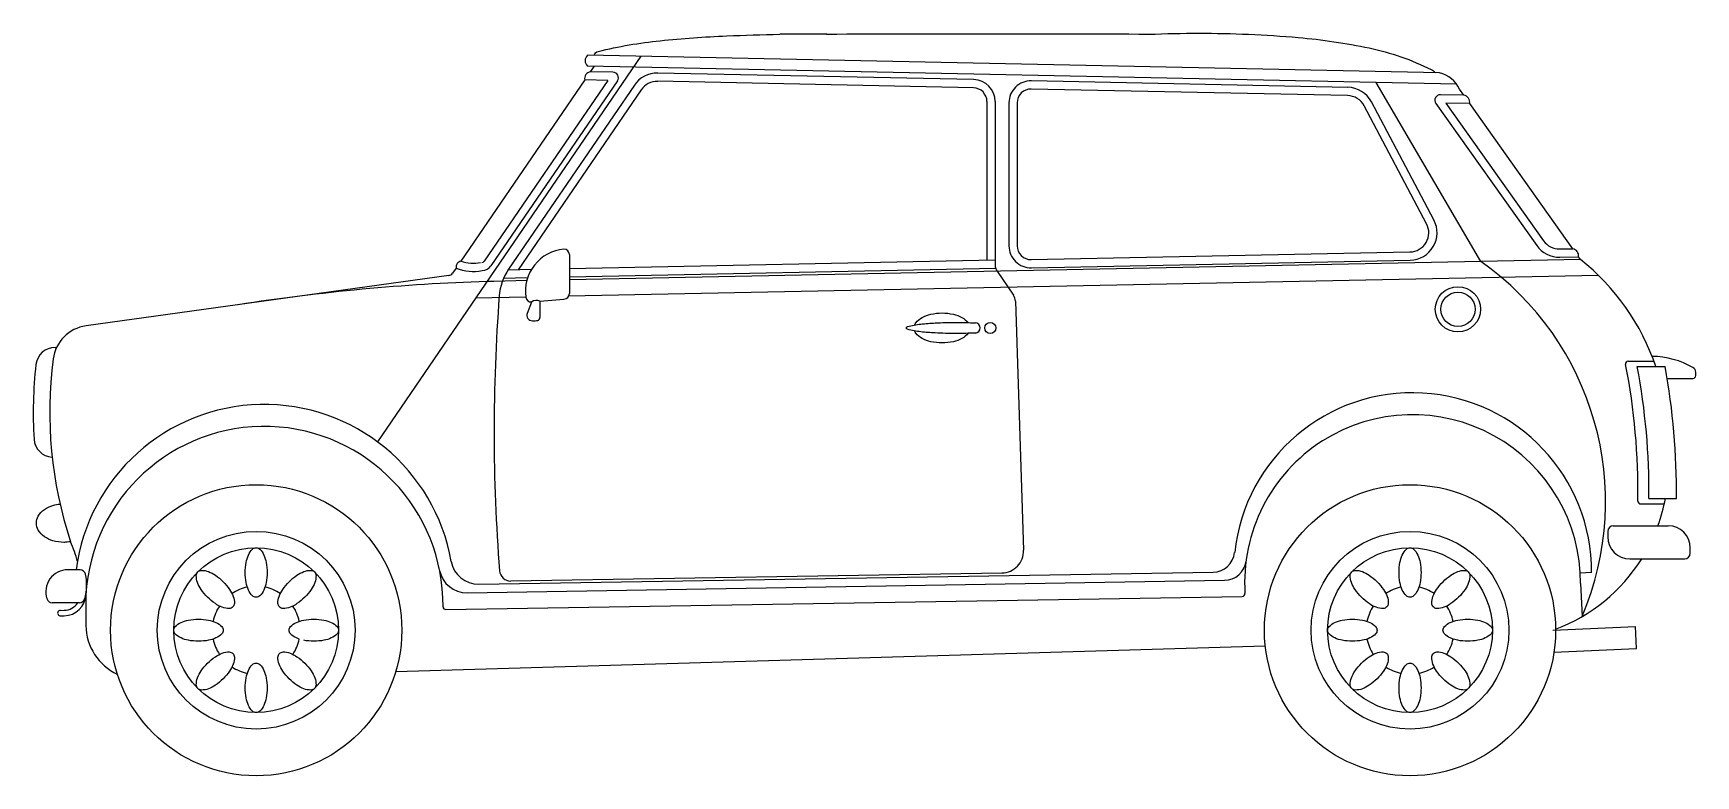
# Model space of a CAD drawing. Extents: x 0 to 303, y 0 to 135.
import ezdxf

# ---------------------------------------------------------------- set-up
doc = ezdxf.new("R2010")
doc.units = 0
doc.header["$LTSCALE"] = 50
doc.header["$MEASUREMENT"] = 0
doc.layers.get('0').update_dxf_attribs({"linetype": 'CONTINUOUS'})

msp = doc.modelspace()

# ---------------------------------------------------------------- linework, layer by layer
at = {"color": 0, "linetype": 'ByBlock'}
for p, q in [((144.83, 135), (136.29, 135)), ((111, 131), (63.06, 60.81)), ((256.37, 128), (101.29, 131.2)), ((259.45, 125.94), (101.29, 129.2)), ((102.49, 129.18), (101.81, 128.19)), ((171.58, 126.75), (114.07, 127.94)), ((100.8, 126.71), (78.26, 93.7)), ((104.98, 126.62), (82.49, 93.69)), ((106.74, 126.54), (83.73, 92.84)), ((109.84, 125.76), (86.95, 92.24)), ((111.08, 124.91), (88.68, 92.11)), ((171.55, 125.25), (114.04, 126.44)), ((239.66, 125.34), (182.08, 126.53)), ((263.87, 93.64), (244.85, 126.24)), ((260.77, 123.91), (260, 125)), ((174, 122.75), (174, 93.83)), ((175.5, 122.75), (175.5, 92.98)), ((178, 122.53), (178, 96.49)), ((255.34, 101.21), (243.98, 122.68)), ((280.6, 95.97), (261.86, 122.39)), ((98, 94.88), (98, 87.8)), ((282, 94), (98, 90.3)), ((175.5, 93.86), (98, 92.3)), ((182.08, 92.49), (251.02, 93.88)), ((282, 94), (281.65, 94.49)), ((76.07, 91.08), (10.04, 81.92)), ((77.39, 92.43), (76.76, 91.5)), ((91.09, 92.16), (86.84, 92.08)), ((285.31, 91.07), (97.87, 87.3)), ((175.6, 92.36), (98, 90.8)), ((175.85, 91.85), (178.83, 87.48)), ((84.23, 90.02), (83, 90)), ((90.24, 90.15), (84.23, 90.02)), ((90.39, 90.65), (86.03, 90.56)), ((90.06, 87.14), (80.92, 86.96)), ((91.14, 86.26), (90.35, 84.19)), ((92.65, 86.4), (97, 86.8)), ((92.65, 86.4), (92.65, 83.41)), ((179.18, 86.42), (180.66, 41.06)), ((4.4, 78), (4.69, 78)), ((290.72, 75.5), (295.4, 75.5)), ((292.35, 74.5), (297.43, 74.5)), ((303, 72.86), (303, 73.46)), ((297.81, 72.36), (302.5, 72.36)), ((292.97, 49.5), (297.28, 49.5)), ((294.48, 50.5), (299.48, 50.5)), ((288, 45.5), (298, 45.5)), ((6.18, 42.5), (6, 42.5)), ((287, 44.5), (287, 43.5)), ((291, 39.5), (301, 39.5)), ((302, 40.5), (302, 41.5)), ((8.96, 37.5), (6.72, 37.5)), ((81.51, 34.87), (215.17, 37.06)), ((87.33, 35.47), (176.73, 36.93)), ((284.04, 36.99), (281.99, 36.87)), ((79.39, 33.33), (217.25, 35.59)), ((282.04, 35), (282.31, 28.98)), ((8.84, 31.5), (3.89, 31.5)), ((10, 32.91), (10, 27.35)), ((75.52, 30.27), (220.47, 32.65)), ((5.36, 30.12), (6.05, 30.13)), ((5.38, 29.12), (6.07, 29.13)), ((259.67, 24.67), (258.84, 24.88)), ((277.01, 26.5), (292.01, 27.19)), ((292.2, 23.19), (292.01, 27.19)), ((66.42, 19), (224.65, 23.66)), ((277.2, 22.5), (292.2, 23.19))]:
    msp.add_line(p, q, dxfattribs=at)
for points in [[(102.5, 131.18, -0.264053), (103.25, 131.89, -0.034886), (114.54, 133.84, -0.014822), (126.65, 134.71, -0.005944), (136.29, 135, -0.010532)], [(203.49, 135, -0.010845), (212.58, 135.2, -0.021585)], [(212.58, 135.2, -0.021585), (230.66, 134.42, -0.02992), (243.58, 132.51, -0.065393), (254.86, 128.57, -0.082958), (255.61, 128.02, -0.283128)], [(260.77, 123.91), (256.54, 124, 0.616075), (255.7, 122.42), (274.07, 96.53, 0.248351), (278.25, 94.42), (281.65, 94.49)], [(261.86, 122.39), (257.5, 122.48), (275.3, 97.4, 0.248351), (278.22, 95.92), (280.6, 95.97)], [(171.93, 80.61, -0.011121), (168.33, 80.53, -0.011498), (164.6, 80.62, -0.016168), (161.96, 80.83, -0.037873), (159.52, 81.29, -0.339377), (159.33, 81.53, -0.339377), (159.52, 81.78, -0.037873), (161.96, 82.24, -0.016168), (164.6, 82.45, -0.011498), (168.33, 82.53, -0.011121), (171.93, 82.45, -0.016168)], [(160.82, 82.07, -0.07484), (161.05, 82.47, -0.105547), (162.22, 83.46, -0.068337), (163.77, 84.04, -0.054509), (165.83, 84.26, -0.054509), (167.89, 84.04, -0.068337), (169.44, 83.46, -0.102881), (170.59, 82.5, -0.166366)], [(170.59, 80.56, -0.102881), (169.44, 79.6, -0.068337), (167.89, 79.03, -0.054509), (165.83, 78.8, -0.054509), (163.77, 79.03, -0.068337), (162.22, 79.6, -0.105547), (161.05, 80.59, -0.07484), (160.82, 80.99, -0.166366)], [(7.21, 42.61, -0.042681), (6, 42.5, -0.07067), (4.02, 42.78, -0.082314), (2.46, 43.53, -0.106842), (1.35, 44.73, -0.13438), (1, 46, -0.13438), (1.35, 47.27, -0.106842), (2.46, 48.48, -0.082314), (4.02, 49.22, -0.046041), (5.3, 49.47, -0.07067)], [(48.84, 24.88, -0.023089), (48.32, 25.09, -0.100932), (47.26, 25.84, -0.189782), (47, 26.5, -0.189782), (47.26, 27.16, -0.100932), (48.32, 27.91, -0.059111), (49.67, 28.33, -0.045546), (51.5, 28.5, -0.045546)], [(51.5, 28.5, -0.045546), (53.33, 28.33, -0.059111), (54.68, 27.91, -0.100932), (55.74, 27.16, -0.189782), (56, 26.5, -0.189782), (55.74, 25.84, -0.100932), (54.68, 25.09, -0.059111), (53.33, 24.67, -0.045546), (51.5, 24.5, -0.045546), (49.67, 24.67, -0.059111)], [(258.84, 24.88, -0.023089), (258.32, 25.09, -0.100932), (257.26, 25.84, -0.189782), (257, 26.5, -0.189782), (257.26, 27.16, -0.100932), (258.32, 27.91, -0.059111), (259.67, 28.33, -0.045546), (261.5, 28.5, -0.045546)], [(261.5, 28.5, -0.045546), (263.33, 28.33, -0.059111), (264.68, 27.91, -0.100932), (265.74, 27.16, -0.189782), (266, 26.5, -0.189782), (265.74, 25.84, -0.100932), (264.68, 25.09, -0.059111), (263.33, 24.67, -0.045546), (261.5, 24.5, -0.045546), (259.67, 24.67, -0.059111)]]:
    msp.add_lwpolyline(points, format="xyb", dxfattribs=at)
for points in [[(105.94, 128.1), (101.81, 128.19)], [(104.98, 126.62), (100.8, 126.71)]]:
    msp.add_lwpolyline(points, dxfattribs=at)
for points in [[(239.63, 123.84), (182.05, 125.03, 0.42027), (179.5, 122.53), (179.5, 96.49, 0.420112), (182.05, 93.99), (250.99, 95.38, 0.558437), (254.01, 100.51), (242.66, 121.98, 0.272368)], [(39, 37, -0.045546), (39.17, 38.83, -0.059111), (39.59, 40.18, -0.100932), (40.34, 41.24, -0.189782), (41, 41.5, -0.189782), (41.66, 41.24, -0.100932), (42.41, 40.18, -0.059111), (42.83, 38.83, -0.045546), (43, 37, -0.045546), (42.83, 35.17, -0.059111), (42.41, 33.82, -0.100932), (41.66, 32.76, -0.189782), (41, 32.5, -0.189782), (40.34, 32.76, -0.100932), (39.59, 33.82, -0.059111), (39.17, 35.17, -0.045546)], [(249, 37, -0.045546), (249.17, 38.83, -0.059111), (249.59, 40.18, -0.100932), (250.34, 41.24, -0.189782), (251, 41.5, -0.189782), (251.66, 41.24, -0.100932), (252.41, 40.18, -0.059111), (252.83, 38.83, -0.045546), (253, 37, -0.045546), (252.83, 35.17, -0.059111), (252.41, 33.82, -0.100932), (251.66, 32.76, -0.189782), (251, 32.5, -0.189782), (250.34, 32.76, -0.100932), (249.59, 33.82, -0.059111), (249.17, 35.17, -0.045546)], [(32.16, 32.51, -0.045546), (30.99, 33.92, -0.059111), (30.33, 35.17, -0.100932), (30.11, 36.46, -0.189782), (30.39, 37.11, -0.189782), (31.04, 37.39, -0.100932), (32.33, 37.17, -0.059111), (33.58, 36.51, -0.045546), (34.99, 35.34, -0.045546), (36.16, 33.93, -0.059111), (36.83, 32.67, -0.100932), (37.04, 31.39, -0.189782), (36.76, 30.74, -0.189782), (36.11, 30.46, -0.100932), (34.83, 30.67, -0.059111), (33.57, 31.34, -0.045546)], [(47.01, 35.34, -0.045546), (48.42, 36.51, -0.059111), (49.67, 37.17, -0.100932), (50.96, 37.39, -0.189782), (51.61, 37.11, -0.189782), (51.89, 36.46, -0.100932), (51.67, 35.17, -0.059111), (51.01, 33.92, -0.045546), (49.84, 32.51, -0.045546), (48.43, 31.34, -0.059111), (47.17, 30.67, -0.100932), (45.89, 30.46, -0.189782), (45.24, 30.74, -0.189782), (44.96, 31.39, -0.100932), (45.17, 32.67, -0.059111), (45.84, 33.93, -0.045546)], [(242.16, 32.51, -0.045546), (240.99, 33.92, -0.059111), (240.33, 35.17, -0.100932), (240.11, 36.46, -0.189782), (240.39, 37.11, -0.189782), (241.04, 37.39, -0.100932), (242.33, 37.17, -0.059111), (243.58, 36.51, -0.045546), (244.99, 35.34, -0.045546), (246.16, 33.93, -0.059111), (246.83, 32.67, -0.100932), (247.04, 31.39, -0.189782), (246.76, 30.74, -0.189782), (246.11, 30.46, -0.100932), (244.83, 30.67, -0.059111), (243.57, 31.34, -0.045546)], [(257.01, 35.34, -0.045546), (258.42, 36.51, -0.059111), (259.67, 37.17, -0.100932), (260.96, 37.39, -0.189782), (261.61, 37.11, -0.189782), (261.89, 36.46, -0.100932), (261.67, 35.17, -0.059111), (261.01, 33.92, -0.045546), (259.84, 32.51, -0.045546), (258.43, 31.34, -0.059111), (257.17, 30.67, -0.100932), (255.89, 30.46, -0.189782), (255.24, 30.74, -0.189782), (254.96, 31.39, -0.100932), (255.17, 32.67, -0.059111), (255.84, 33.93, -0.045546)], [(30.5, 24.5, -0.045546), (28.67, 24.67, -0.059111), (27.32, 25.09, -0.100932), (26.26, 25.84, -0.189782), (26, 26.5, -0.189782), (26.26, 27.16, -0.100932), (27.32, 27.91, -0.059111), (28.67, 28.33, -0.045546), (30.5, 28.5, -0.045546), (32.33, 28.33, -0.059111), (33.68, 27.91, -0.100932), (34.74, 27.16, -0.189782), (35, 26.5, -0.189782), (34.74, 25.84, -0.100932), (33.68, 25.09, -0.059111), (32.33, 24.67, -0.045546)], [(240.5, 24.5, -0.045546), (238.67, 24.67, -0.059111), (237.32, 25.09, -0.100932), (236.26, 25.84, -0.189782), (236, 26.5, -0.189782), (236.26, 27.16, -0.100932), (237.32, 27.91, -0.059111), (238.67, 28.33, -0.045546), (240.5, 28.5, -0.045546), (242.33, 28.33, -0.059111), (243.68, 27.91, -0.100932), (244.74, 27.16, -0.189782), (245, 26.5, -0.189782), (244.74, 25.84, -0.100932), (243.68, 25.09, -0.059111), (242.33, 24.67, -0.045546)], [(34.99, 17.66, -0.045546), (33.58, 16.49, -0.059111), (32.33, 15.83, -0.100932), (31.04, 15.61, -0.189782), (30.39, 15.89, -0.189782), (30.11, 16.54, -0.100932), (30.33, 17.83, -0.059111), (30.99, 19.08, -0.045546), (32.16, 20.49, -0.045546), (33.57, 21.66, -0.059111), (34.83, 22.33, -0.100932), (36.11, 22.54, -0.189782), (36.76, 22.26, -0.189782), (37.04, 21.61, -0.100932), (36.83, 20.33, -0.059111), (36.16, 19.07, -0.045546)], [(49.84, 20.49, -0.045546), (51.01, 19.08, -0.059111), (51.67, 17.83, -0.100932), (51.89, 16.54, -0.189782), (51.61, 15.89, -0.189782), (50.96, 15.61, -0.100932), (49.67, 15.83, -0.059111), (48.42, 16.49, -0.045546), (47.01, 17.66, -0.045546), (45.84, 19.07, -0.059111), (45.17, 20.33, -0.100932), (44.96, 21.61, -0.189782), (45.24, 22.26, -0.189782), (45.89, 22.54, -0.100932), (47.17, 22.33, -0.059111), (48.43, 21.66, -0.045546)], [(244.99, 17.66, -0.045546), (243.58, 16.49, -0.059111), (242.33, 15.83, -0.100932), (241.04, 15.61, -0.189782), (240.39, 15.89, -0.189782), (240.11, 16.54, -0.100932), (240.33, 17.83, -0.059111), (240.99, 19.08, -0.045546), (242.16, 20.49, -0.045546), (243.57, 21.66, -0.059111), (244.83, 22.33, -0.100932), (246.11, 22.54, -0.189782), (246.76, 22.26, -0.189782), (247.04, 21.61, -0.100932), (246.83, 20.33, -0.059111), (246.16, 19.07, -0.045546)], [(259.84, 20.49, -0.045546), (261.01, 19.08, -0.059111), (261.67, 17.83, -0.100932), (261.89, 16.54, -0.189782), (261.61, 15.89, -0.189782), (260.96, 15.61, -0.100932), (259.67, 15.83, -0.059111), (258.42, 16.49, -0.045546), (257.01, 17.66, -0.045546), (255.84, 19.07, -0.059111), (255.17, 20.33, -0.100932), (254.96, 21.61, -0.189782), (255.24, 22.26, -0.189782), (255.89, 22.54, -0.100932), (257.17, 22.33, -0.059111), (258.43, 21.66, -0.045546)], [(43, 16, -0.045546), (42.83, 14.17, -0.059111), (42.41, 12.82, -0.100932), (41.66, 11.76, -0.189782), (41, 11.5, -0.189782), (40.34, 11.76, -0.100932), (39.59, 12.82, -0.059111), (39.17, 14.17, -0.045546), (39, 16, -0.045546), (39.17, 17.83, -0.059111), (39.59, 19.18, -0.100932), (40.34, 20.24, -0.189782), (41, 20.5, -0.189782), (41.66, 20.24, -0.100932), (42.41, 19.18, -0.059111), (42.83, 17.83, -0.045546)], [(253, 16, -0.045546), (252.83, 14.17, -0.059111), (252.41, 12.82, -0.100932), (251.66, 11.76, -0.189782), (251, 11.5, -0.189782), (250.34, 11.76, -0.100932), (249.59, 12.82, -0.059111), (249.17, 14.17, -0.045546), (249, 16, -0.045546), (249.17, 17.83, -0.059111), (249.59, 19.18, -0.100932), (250.34, 20.24, -0.189782), (251, 20.5, -0.189782), (251.66, 20.24, -0.100932), (252.41, 19.18, -0.059111), (252.83, 17.83, -0.045546)]]:
    msp.add_lwpolyline(points, format="xyb", close=True, dxfattribs=at)
for centre, radius in [((259.72, 84.93), 4.12), ((259.72, 84.93), 3.12), ((174.6, 81.53), 1.01), ((41, 26.5), 26.5), ((251, 26.5), 26.5), ((251, 26.5), 26.5), ((41, 26.5), 18), ((251, 26.5), 18), ((41, 26.5), 15), ((251, 26.5), 15)]:
    msp.add_circle(centre, radius, dxfattribs=at)
for centre, radius, start, end in [((174.16, -28432.99), 28568, 89.941174, 90.058826), ((102.29, 130.2), 1.41, 135, 225), ((102.05, 126.94), 1.27, 100.6698, 190.6698), ((105.92, 127.1), 1, 325.6698, 88.8178), ((113.97, 122.94), 5, 88.8178, 145.6698), ((255.08, 122.75), 5.41, 24.5992, 76.2225), ((113.97, 122.94), 3.5, 88.8178, 145.6698), ((171.5, 122.75), 2.5, 0, 88.8178), ((171.5, 122.75), 4, 0, 88.8178), ((182, 122.53), 4, 88.8178, 180), ((239.56, 120.35), 5, 27.874, 88.8178), ((260.55, 122.61), 1.32, 350.3625, 80.3625), ((250.92, 98.88), 5, 271.1515, 27.874), ((97.73, 88.18), 7.74, 95.3883, 187.8551), ((97, 94.88), 1, 0, 90), ((182, 96.49), 4, 180, 271.1515), ((280.39, 94.71), 1.28, 350.3625, 80.3625), ((255.36, 60.61), 42.72, 18.9817, 51.4221), ((75.93, 92.07), 1, 277.8974, 325.6698), ((78.47, 92.63), 1.09, 100.6698, 190.6698), ((80.53, 100.12), 8.3, 247.7885, 281.2265), ((80.53, 100.12), 6.8, 250.5164, 281.2265), ((82.08, 93.97), 0.5, 271.9842, 325.6698), ((82.08, 93.97), 2, 271.9842, 325.6698), ((95.21, 86.6), 10, 145.6698, 175.6166), ((177.5, 92.98), 2, 180, 214.3275), ((233.13, 49.91), 53.45, 336.9475, 54.9003), ((95.15, -283.35), 373.55, 91.8641, 98.8478), ((97, 87.8), 1, 270, 360), ((406.45, 62.74), 322.15, 175.6166, 184.5284), ((91.05, 87.26), 1, 187.8551, 275.1924), ((91.99, 85.25), 1.32, 60.4574, 129.9274), ((177.18, 86.35), 2, 1.8693, 34.3275), ((11, 74.98), 7, 97.8974, 172.5561), ((91.28, 83.84), 1, 159.0346, 270.1627), ((91.27, 88.58), 5.74, 270.1627, 279.6268), ((92.15, 83.41), 0.5, 279.6268, 0), ((171.85, 81.53), 0.923, 270.3596, 89.6404), ((4.4, 74.5), 3.5, 90, 173.58), ((78.64, 66.15), 75.21, 172.5561, 198.2392), ((294.83, 60.91), 15.45, 60.263, 89.1271), ((78.64, 66.15), 78.21, 173.58, 183.5654), ((290.72, 75), 0.5, 90, 191.157), ((173.35, 51.85), 119.13, 359.1135, 11.157), ((173.35, 51.85), 121.13, 359.361, 10.7763), ((173.35, 51.85), 126.13, 359.3863, 10.3443), ((302, 73.46), 1, 0, 60.263), ((302.5, 72.86), 0.5, 270, 0), ((251.47, 37.17), 32.57, 359.6805, 173.8918), ((42.48, 33.08), 34.53, 9.8852, 172.6449), ((42.48, 31.08), 32.53, 359.4597, 176.7839), ((251.47, 35.17), 30.57, 359.6805, 183.7312), ((4.07, 61.5), 3.5, 183.5654, 266.6784), ((292.97, 50), 0.5, 179.1135, 270), ((266.23, 56.43), 31.81, 339.9127, 349.2642), ((288, 44.5), 1, 90, 180), ((298, 41.5), 4, 0, 90), ((-8.77, 35.09), 17.66, 12.7564, 25.2018), ((291, 43.5), 4, 180, 270), ((176.66, 40.93), 4, 270.9392, 1.8693), ((215.1, 41.06), 4, 270.9392, 353.8918), ((266.23, 56.43), 31.81, 290.754, 327.8555), ((301, 40.5), 1, 270, 0), ((6.72, 33.5), 4, 90, 198.6784), ((8.96, 36.5), 1, 12.1565, 90), ((0.29, 34.78), 9.85, 345.0115, 11.339), ((79.3, 38.33), 5, 191.1403, 270.9392), ((81.42, 39.87), 5, 189.8852, 270.9392), ((87.3, 37.46), 2, 184.5284, 270.9392), ((217.18, 39.59), 4, 270.9392, 352.6457), ((41, 26.5), 8, 101.6538, 123.3462), ((41, 26.5), 8, 56.6538, 78.3462), ((251, 26.5), 8, 101.6538, 123.3462), ((251, 26.5), 8, 56.6538, 78.3462), ((9.68, 34.5), 7.12, 198.6784, 199.0664), ((3.89, 32.5), 1, 199.0664, 270), ((6, 33.13), 3, 270.9392, 327.1166), ((6, 33.13), 4, 270.9392, 356.7839), ((8.84, 32.5), 1, 270, 344.194), ((41, 26.5), 8, 146.6538, 168.3462), ((41, 26.5), 8, 11.6538, 33.3462), ((75.51, 30.77), 0.5, 179.4597, 270.9392), ((220.46, 33.15), 0.5, 270.9392, 3.7312), ((251, 26.5), 8, 146.6538, 168.3462), ((251, 26.5), 8, 11.6538, 33.3462), ((5.37, 29.62), 0.5, 90.9392, 270.9392), ((20, 27.52), 10, 180.9753, 244.8509), ((41, 26.5), 8, 191.6538, 213.3462), ((41, 26.5), 8, 326.6538, 348.3462), ((251, 26.5), 8, 191.6538, 213.3462), ((251, 26.5), 8, 326.6538, 348.3462), ((41, 26.5), 8, 236.6538, 258.3462), ((251, 26.5), 8, 236.6538, 258.3462), ((251, 26.5), 8, 281.6538, 303.3462)]:
    msp.add_arc(centre, radius, start, end, dxfattribs=at)

doc.saveas('drawing.dxf')
